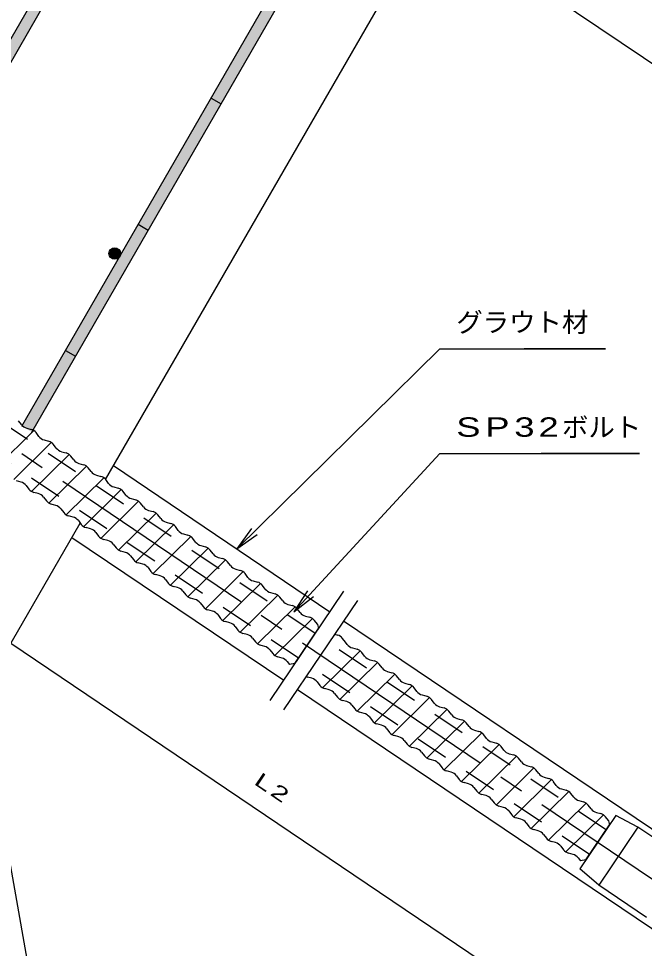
# Model space of a CAD drawing. Units: millimetres at full size, sheet at 1:3; details may follow other scales. Extents: x 60 to 2463, y 60 to 1722.
# Drawn here: x 686 to 1065, y 626 to 1188 of the extents above; entities that cross this region are included whole.
import ezdxf
from ezdxf.enums import TextEntityAlignment as Align

# ---------------------------------------------------------------- set-up
doc = ezdxf.new("R2010")
doc.units = ezdxf.units.MM
doc.header["$LTSCALE"] = 3
for name, pattern in [('USER1', [58.333333, 43.333333, -5, 5, -5]), ('USER2', [11.666667, 6.666667, -5]), ('USER3', [51.666667, 26.666667, -5, 5, -5, 5, -5])]:
    doc.linetypes.add(name, pattern=pattern)
for name, color, linetype, lineweight in [('1 外形線', 7, 'Continuous', 25), ('3 隠れ線', 2, 'USER2', 25), ('4 中心線', 1, 'USER1', 25), ('5 想像線', 6, 'USER3', 25), ('6 寸法線', 4, 'Continuous', 25)]:
    doc.layers.add(name, color=color, linetype=linetype, lineweight=lineweight)
doc.styles.add('標準ベクトル', font='')
doc.styles.get('標準ベクトル').set_extended_font_data('標準ベクトル')

# ---------------------------------------------------------------- blocks, each defined once
blk = doc.blocks.new('open_arrow')
at = {"color": 0, "linetype": 'Continuous', "lineweight": -2}
blk.add_lwpolyline([(7.5, 1.25), (0, 0), (7.5, -1.25)], dxfattribs=at)

msp = doc.modelspace()

# ---------------------------------------------------------------- hatches: boundary and pattern name
at = {"layer": '1 外形線'}
for points in [[(853.054, 1213.311), (846.992, 1216.811), (802.861, 1140.372), (808.923, 1136.872)], [(696.339, 1201.872), (702.402, 1198.372), (658.27, 1121.934), (652.208, 1125.434)], [(808.923, 1136.872), (802.861, 1140.372), (758.729, 1063.934), (764.791, 1060.434)], [(764.791, 1060.434), (758.729, 1063.934), (714.597, 987.496), (720.659, 983.996)], [(747.969, 1046.235, 1), (740.969, 1046.235, 1)], [(720.659, 983.996), (714.597, 987.496), (702.249, 966.108), (708.067, 962.184)], [(708.067, 962.184), (702.249, 966.108), (688.141, 941.673), (688.251, 941.655), (688.251, 941.655, -0.14909), (691.775, 939.593), (694.204, 938.173)]]:
    msp.add_hatch(color=256, dxfattribs=at).paths.add_polyline_path(points)

# ---------------------------------------------------------------- linework, layer by layer
for p, q in [((581.62, 1003.173), (829.945, 1433.284)), ((581.62, 1003.173), (829.945, 1433.284)), ((587.682, 999.673), (836.007, 1429.784)), ((587.682, 999.673), (836.007, 1429.784)), ((688.141, 941.673), (935.256, 1369.687)), ((694.204, 938.173), (941.868, 1367.141)), ((738.845, 909.494), (985.411, 1336.559)), ((802.861, 1140.372), (808.923, 1136.872)), ((758.729, 1063.934), (764.791, 1060.434)), ((714.597, 987.496), (720.659, 983.996)), ((687.975, 942.638), (686.247, 944.894)), ((691.156, 940.493), (693.894, 939.735)), ((695.503, 938.994), (672.757, 916.605)), ((698.521, 935.525), (696.793, 937.78)), ((706.05, 931.88), (683.304, 909.492)), ((701.702, 933.379), (704.441, 932.622)), ((709.068, 928.411), (707.34, 930.666)), ((716.829, 924.601), (694.082, 902.212)), ((712.249, 926.265), (714.987, 925.508)), ((719.615, 921.297), (717.887, 923.552)), ((722.796, 919.151), (725.534, 918.394)), ((743.643, 917.804), (874.725, 829.388)), ((727.349, 917.507), (704.6, 895.116)), ((730.161, 914.183), (728.433, 916.438)), ((733.342, 912.038), (736.08, 911.28)), ((687.725, 907.878), (684.987, 908.635)), ((737.879, 910.406), (715.128, 888.013)), ((740.708, 907.07), (738.98, 909.325)), ((690.902, 905.726), (692.541, 903.586)), ((698.179, 900.873), (695.441, 901.631)), ((748.408, 903.305), (725.657, 880.911)), ((743.889, 904.924), (746.627, 904.167)), ((751.254, 899.956), (749.526, 902.211)), ((701.36, 898.728), (703.088, 896.473)), ((758.937, 896.203), (736.185, 873.809)), ((754.435, 897.81), (757.174, 897.053)), ((708.726, 893.759), (705.987, 894.517)), ((711.907, 891.614), (713.635, 889.359)), ((761.801, 892.842), (760.073, 895.097)), ((764.982, 890.696), (767.72, 889.939)), ((719.272, 886.646), (716.534, 887.403)), ((722.453, 884.5), (724.181, 882.245)), ((769.467, 889.102), (746.713, 866.706)), ((772.348, 885.728), (770.62, 887.983)), ((497.655, 491.74), (723.572, 883.04)), ((729.819, 879.532), (727.081, 880.289)), ((779.996, 882.001), (757.241, 859.604)), ((775.529, 883.583), (778.267, 882.825)), ((782.894, 878.614), (781.166, 880.87)), ((718.582, 874.397), (846.765, 787.936)), ((733, 877.386), (734.728, 875.131)), ((740.365, 872.418), (737.627, 873.176)), ((790.525, 874.9), (767.77, 852.502)), ((786.075, 876.469), (788.813, 875.711)), ((793.441, 871.501), (791.713, 873.756)), ((743.546, 870.273), (745.274, 868.017)), ((801.054, 867.798), (778.298, 845.4)), ((796.622, 869.355), (799.36, 868.598)), ((750.912, 865.304), (748.174, 866.062)), ((754.093, 863.159), (755.821, 860.904)), ((803.987, 864.387), (802.259, 866.642)), ((807.168, 862.241), (809.907, 861.484)), ((761.459, 858.191), (758.72, 858.948)), ((764.64, 856.045), (766.368, 853.79)), ((811.583, 860.697), (788.827, 838.298)), ((814.534, 857.273), (812.806, 859.528)), ((772.005, 851.077), (769.267, 851.834)), ((822.112, 853.595), (799.355, 831.196)), ((817.715, 855.128), (820.453, 854.37)), ((825.081, 850.159), (823.353, 852.414)), ((775.186, 848.931), (776.914, 846.676)), ((782.552, 843.963), (779.814, 844.72)), ((832.646, 846.499), (809.878, 824.089)), ((828.266, 848.02), (831.004, 847.262)), ((835.631, 843.052), (833.903, 845.307)), ((785.733, 841.817), (787.461, 839.562)), ((843.18, 839.402), (820.396, 816.976)), ((838.816, 840.912), (841.555, 840.155)), ((793.098, 836.849), (790.36, 837.607)), ((796.279, 834.704), (798.007, 832.449)), ((846.182, 835.944), (844.454, 838.199)), ((849.367, 833.804), (852.105, 833.047)), ((803.645, 829.736), (800.907, 830.493)), ((806.822, 827.584), (808.55, 825.329)), ((853.715, 832.306), (830.925, 809.875)), ((856.733, 828.836), (855.005, 831.091)), ((814.188, 822.616), (811.449, 823.373)), ((864.216, 825.223), (841.426, 802.792)), ((859.918, 826.697), (862.586, 825.97)), ((867.192, 821.79), (865.518, 823.992)), ((883.015, 823.796), (1342.666, 513.758)), ((817.364, 820.464), (819.092, 818.209)), ((853.576, 798.034), (867.819, 819.149)), ((867.342, 821.6), (867.819, 819.149)), ((824.73, 815.496), (821.992, 816.253)), ((827.907, 813.344), (829.635, 811.089)), ((877.573, 815.728), (879.563, 815.178)), ((884.19, 810.967), (882.462, 813.222)), ((885.264, 809.565), (884.19, 810.967)), ((835.273, 808.376), (832.534, 809.133)), ((838.45, 806.224), (840.123, 804.023)), ((893.025, 805.755), (870.279, 783.367)), ((888.445, 807.419), (891.183, 806.662)), ((845.794, 801.287), (843.056, 802.045)), ((895.811, 802.451), (894.083, 804.706)), ((898.992, 800.306), (901.73, 799.548)), ((848.971, 799.136), (850.294, 797.396)), ((853.576, 798.034), (850.294, 797.396)), ((903.545, 798.661), (880.797, 776.27)), ((906.357, 795.337), (904.629, 797.593)), ((863.921, 789.032), (861.183, 789.789)), ((914.075, 791.56), (891.325, 769.167)), ((909.538, 793.192), (912.277, 792.434)), ((916.904, 788.224), (915.176, 790.479)), ((867.098, 786.88), (868.738, 784.74)), ((874.375, 782.027), (871.637, 782.785)), ((924.604, 784.459), (901.853, 762.065)), ((920.085, 786.078), (922.823, 785.321)), ((927.451, 781.11), (925.723, 783.365)), ((855.056, 782.344), (1314.707, 472.306)), ((877.556, 779.882), (879.284, 777.627)), ((935.134, 777.358), (912.381, 754.963)), ((930.632, 778.964), (933.37, 778.207)), ((884.922, 774.914), (882.184, 775.671)), ((888.103, 772.768), (889.831, 770.513)), ((937.997, 773.996), (936.269, 776.251)), ((941.178, 771.851), (943.916, 771.093)), ((895.469, 767.8), (892.73, 768.557)), ((898.65, 765.654), (900.377, 763.399)), ((945.663, 770.256), (922.909, 747.86)), ((948.544, 766.882), (946.816, 769.137)), ((906.015, 760.686), (903.277, 761.443)), ((956.192, 763.155), (933.438, 740.758)), ((951.725, 764.737), (954.463, 763.979)), ((959.09, 759.769), (957.362, 762.024)), ((909.196, 758.54), (910.924, 756.285)), ((966.721, 756.054), (943.966, 733.656)), ((962.271, 757.623), (965.01, 756.866)), ((969.637, 752.655), (967.909, 754.91)), ((916.562, 753.572), (913.824, 754.33)), ((919.743, 751.427), (921.471, 749.172)), ((977.25, 748.952), (954.494, 726.554)), ((972.818, 750.509), (975.556, 749.752)), ((927.108, 746.458), (924.37, 747.216)), ((930.289, 744.313), (932.017, 742.058)), ((980.184, 745.541), (978.456, 747.796)), ((983.365, 743.395), (986.103, 742.638)), ((937.655, 739.345), (934.917, 740.102)), ((987.779, 741.851), (965.023, 719.452)), ((990.73, 738.427), (989.002, 740.682)), ((940.836, 737.199), (942.564, 734.944)), ((948.202, 732.231), (945.463, 732.988)), ((998.308, 734.749), (975.551, 712.35)), ((993.911, 736.282), (996.649, 735.524)), ((1001.277, 731.313), (999.549, 733.569)), ((951.383, 730.085), (953.111, 727.83)), ((1008.843, 727.653), (986.075, 705.243)), ((1004.462, 729.174), (1007.2, 728.417)), ((1011.828, 724.206), (1010.1, 726.461)), ((958.748, 725.117), (956.01, 725.875)), ((961.929, 722.972), (963.657, 720.716)), ((1015.013, 722.066), (1017.751, 721.309)), ((969.295, 718.003), (966.557, 718.761)), ((972.476, 715.858), (974.204, 713.603)), ((1019.377, 720.556), (996.593, 698.13)), ((1022.378, 717.098), (1020.65, 719.353)), ((979.841, 710.89), (977.103, 711.647)), ((1029.911, 713.46), (1007.121, 691.029)), ((1025.563, 714.958), (1028.302, 714.201)), ((1032.929, 709.99), (1031.201, 712.245)), ((983.018, 708.738), (984.746, 706.483)), ((990.384, 703.77), (987.646, 704.527)), ((1040.412, 706.377), (1017.622, 683.946)), ((1047.846, 705.982), (1026.037, 673.65)), ((1036.114, 707.851), (1038.782, 707.124)), ((1043.388, 702.944), (1041.715, 705.146)), ((1061.232, 699.004), (1047.846, 705.982)), ((993.561, 701.618), (995.289, 699.363)), ((1029.773, 679.188), (1044.015, 700.303)), ((1061.232, 699.004), (1037.522, 663.853)), ((1043.539, 702.755), (1044.015, 700.303)), ((1090.248, 679.432), (1061.232, 699.004)), ((1000.926, 696.65), (998.188, 697.407)), ((1004.103, 694.498), (1005.831, 692.243)), ((1011.469, 689.53), (1008.731, 690.287)), ((1014.646, 687.378), (1016.319, 685.177)), ((1021.99, 682.442), (1019.252, 683.199)), ((1025.167, 680.29), (1026.49, 678.55)), ((1029.773, 679.188), (1026.49, 678.55)), ((1037.522, 663.853), (1026.037, 673.65)), ((1066.539, 644.281), (1037.522, 663.853))]:
    msp.add_line(p, q, dxfattribs=at)
msp.add_circle((744.469, 1046.235), 3.5, dxfattribs=at)
for centre, radius, start, end in [((692.737, 946.288), 6, 217.46161, 254.75705), ((692.428, 934.434), 5.5, 37.46161, 74.53839), ((703.284, 939.174), 6, 217.46161, 254.75705), ((702.974, 927.321), 5.5, 37.46161, 74.53839), ((713.831, 932.06), 6, 217.46161, 254.75705), ((713.521, 920.207), 5.5, 37.46161, 74.53839), ((724.377, 924.946), 6, 217.46161, 254.75705), ((724.068, 913.093), 5.5, 37.46161, 74.53839), ((734.924, 917.833), 6, 217.46161, 254.75705), ((686.125, 902.095), 6, 37.24295, 74.53839), ((734.614, 905.979), 5.5, 37.46161, 74.53839), ((745.47, 910.719), 6, 217.46161, 254.75705), ((696.907, 906.932), 5.5, 217.46161, 254.53839), ((696.579, 895.09), 6, 37.24295, 74.53839), ((745.161, 898.866), 5.5, 37.46161, 74.53839), ((707.454, 899.818), 5.5, 217.46161, 254.53839), ((756.017, 903.605), 6, 217.46161, 254.75705), ((755.707, 891.752), 5.5, 37.46161, 74.53839), ((707.126, 887.977), 6, 37.24295, 74.53839), ((766.564, 896.491), 6, 217.46161, 254.75705), ((766.254, 884.638), 5.5, 37.46161, 74.53839), ((718, 892.704), 5.5, 217.46161, 254.53839), ((717.673, 880.863), 6, 37.24295, 74.53839), ((777.11, 889.378), 6, 217.46161, 254.75705), ((728.547, 885.59), 5.5, 217.46161, 254.53839), ((728.219, 873.749), 6, 37.24295, 74.53839), ((776.801, 877.524), 5.5, 37.46161, 74.53839), ((787.657, 882.264), 6, 217.46161, 254.75705), ((739.093, 878.476), 5.5, 217.46161, 254.53839), ((787.347, 870.411), 5.5, 37.46161, 74.53839), ((738.766, 866.635), 6, 37.24295, 74.53839), ((749.64, 871.363), 5.5, 217.46161, 254.53839), ((798.203, 875.15), 6, 217.46161, 254.75705), ((797.894, 863.297), 5.5, 37.46161, 74.53839), ((749.312, 859.522), 6, 37.24295, 74.53839), ((808.75, 868.036), 6, 217.46161, 254.75705), ((808.44, 856.183), 5.5, 37.46161, 74.53839), ((760.187, 864.249), 5.5, 217.46161, 254.53839), ((759.859, 852.408), 6, 37.24295, 74.53839), ((819.297, 860.923), 6, 217.46161, 254.75705), ((770.733, 857.135), 5.5, 217.46161, 254.53839), ((770.406, 845.294), 6, 37.24295, 74.53839), ((818.987, 849.069), 5.5, 37.46161, 74.53839), ((829.843, 853.809), 6, 217.46161, 254.75705), ((781.28, 850.021), 5.5, 217.46161, 254.53839), ((829.538, 841.961), 5.5, 37.46161, 74.53839), ((780.952, 838.18), 6, 37.24295, 74.53839), ((791.827, 842.908), 5.5, 217.46161, 254.53839), ((840.394, 846.701), 6, 217.46161, 254.75705), ((840.088, 834.854), 5.5, 37.46161, 74.53839), ((791.499, 831.066), 6, 37.24295, 74.53839), ((850.945, 839.593), 6, 217.46161, 254.75705), ((802.373, 835.794), 5.5, 217.46161, 254.53839), ((802.045, 823.953), 6, 37.24295, 74.53839), ((850.639, 827.746), 5.5, 37.46161, 74.53839), ((861.495, 832.486), 6, 217.46161, 254.75705), ((812.916, 828.674), 5.5, 217.46161, 254.53839), ((812.588, 816.833), 6, 37.24295, 74.53839), ((861.14, 820.663), 5.5, 37.24295, 74.75705), ((823.458, 821.554), 5.5, 217.46161, 254.53839), ((871.968, 825.421), 6, 217.24295, 219.55556), ((823.131, 809.713), 6, 37.24295, 74.53839), ((834.001, 814.434), 5.5, 217.46161, 254.53839), ((878.096, 809.877), 5.5, 37.46161, 74.53839), ((833.673, 802.593), 6, 37.24295, 74.53839), ((890.027, 813.214), 6, 217.46161, 254.75705), ((889.717, 801.361), 5.5, 37.46161, 74.53839), ((844.502, 807.351), 5.5, 217.24295, 254.75705), ((844.194, 795.505), 6, 37.24295, 74.53839), ((900.573, 806.101), 6, 217.46161, 254.75705), ((900.264, 794.247), 5.5, 37.46161, 74.53839), ((911.12, 798.987), 6, 217.46161, 254.75705), ((862.649, 795.09), 5.5, 244.70523, 254.53839), ((862.321, 783.249), 6, 37.24295, 74.53839), ((910.81, 787.133), 5.5, 37.46161, 74.53839), ((921.667, 791.873), 6, 217.46161, 254.75705), ((873.103, 788.086), 5.5, 217.46161, 254.53839), ((921.357, 780.02), 5.5, 37.46161, 74.53839), ((872.776, 776.244), 6, 37.24295, 74.53839), ((883.65, 780.972), 5.5, 217.46161, 254.53839), ((932.213, 784.759), 6, 217.46161, 254.75705), ((931.904, 772.906), 5.5, 37.46161, 74.53839), ((883.322, 769.131), 6, 37.24295, 74.53839), ((942.76, 777.645), 6, 217.46161, 254.75705), ((894.197, 773.858), 5.5, 217.46161, 254.53839), ((893.869, 762.017), 6, 37.24295, 74.53839), ((942.45, 765.792), 5.5, 37.46161, 74.53839), ((953.306, 770.532), 6, 217.46161, 254.75705), ((904.743, 766.744), 5.5, 217.46161, 254.53839), ((904.416, 754.903), 6, 37.24295, 74.53839), ((952.997, 758.678), 5.5, 37.46161, 74.53839), ((915.29, 759.631), 5.5, 217.46161, 254.53839), ((963.853, 763.418), 6, 217.46161, 254.75705), ((963.543, 751.565), 5.5, 37.46161, 74.53839), ((914.962, 747.789), 6, 37.24295, 74.53839), ((925.836, 752.517), 5.5, 217.46161, 254.53839), ((974.4, 756.304), 6, 217.46161, 254.75705), ((974.09, 744.451), 5.5, 37.46161, 74.53839), ((925.509, 740.676), 6, 37.24295, 74.53839), ((984.946, 749.19), 6, 217.46161, 254.75705), ((936.383, 745.403), 5.5, 217.46161, 254.53839), ((936.055, 733.562), 6, 37.24295, 74.53839), ((984.637, 737.337), 5.5, 37.46161, 74.53839), ((995.493, 742.077), 6, 217.46161, 254.75705), ((946.93, 738.289), 5.5, 217.46161, 254.53839), ((946.602, 726.448), 6, 37.24295, 74.53839), ((995.183, 730.223), 5.5, 37.46161, 74.53839), ((957.476, 731.176), 5.5, 217.46161, 254.53839), ((1006.039, 734.963), 6, 217.46161, 254.75705), ((1005.734, 723.116), 5.5, 37.46161, 74.53839), ((957.149, 719.334), 6, 37.24295, 74.53839), ((968.023, 724.062), 5.5, 217.46161, 254.53839), ((1016.59, 727.855), 6, 217.46161, 254.75705), ((1016.285, 716.008), 5.5, 37.46161, 74.53839), ((967.695, 712.221), 6, 37.24295, 74.53839), ((1027.141, 720.747), 6, 217.46161, 254.75705), ((978.569, 716.948), 5.5, 217.46161, 254.53839), ((978.242, 705.107), 6, 37.24295, 74.53839), ((1026.835, 708.9), 5.5, 37.46161, 74.53839), ((1037.692, 713.64), 6, 217.46161, 254.75705), ((989.112, 709.828), 5.5, 217.46161, 254.53839), ((988.784, 697.987), 6, 37.24295, 74.53839), ((1037.336, 701.817), 5.5, 37.24295, 74.75705), ((999.654, 702.708), 5.5, 217.46161, 254.53839), ((1048.165, 706.575), 6, 217.24295, 219.55556), ((999.327, 690.867), 6, 37.24295, 74.53839), ((1010.197, 695.588), 5.5, 217.46161, 254.53839), ((1009.869, 683.747), 6, 37.24295, 74.53839), ((1020.698, 688.505), 5.5, 217.24295, 254.75705), ((1020.39, 676.659), 6, 37.24295, 74.53839)]:
    msp.add_arc(centre, radius, start, end, dxfattribs=at)
at = {"layer": '3 隠れ線'}
for p, q in [((865.778, 816.123), (667.137, 950.109)), ((855.712, 801.201), (657.071, 935.186)), ((1041.974, 697.278), (874.068, 810.532)), ((1031.909, 682.355), (864.003, 795.609))]:
    msp.add_line(p, q, dxfattribs=at)
at = {"layer": '4 中心線'}
msp.add_line((567.908, 1006.183), (1621.972, 295.208), dxfattribs=at)
at = {"layer": '5 想像線'}
for p, q in [((883.093, 841.793), (838.398, 775.531)), ((891.383, 836.201), (846.688, 769.939))]:
    msp.add_line(p, q, dxfattribs=at)
at = {"layer": '6 寸法線'}
for p, q in [((886.434, 1285.126), (1738.534, 710.377)), ((631.742, 843.972), (1031.284, 574.212))]:
    msp.add_line(p, q, dxfattribs=at)
for points in [[(818.317, 867.436), (941.299, 988.627), (943.299, 988.627), (1041.635, 988.627), (992.467, 988.627)], [(636.48, 927.906), (697.916, 581.201), (700.316, 581.201), (902.286, 581.201), (801.301, 581.201)], [(852.82, 829.203), (941.299, 925.083), (943.299, 925.083), (1062.168, 925.083), (1002.734, 925.083)]]:
    msp.add_lwpolyline(points, dxfattribs=at)

# ---------------------------------------------------------------- block references
at = {"layer": '6 寸法線', "xscale": 2, "yscale": 2}
for p, rotation in [((818.317, 867.436), 44.6), ((852.82, 829.203), 47.3)]:
    msp.add_blockref('open_arrow', p, dxfattribs=dict(at, rotation=rotation))

# ---------------------------------------------------------------- texts
at = {"layer": '6 寸法線', "style": '標準ベクトル'}
for s, p in [('グラウト材', (951.299, 1004.627)), ('ボルト', (1015.299, 941.083))]:
    msp.add_text(s, height=11.73, dxfattribs=at).set_placement(p, align=Align.MIDDLE_LEFT)
at = {"layer": '6 寸法線', "insert": (951.299, 941.083), "char_height": 11.73, "attachment_point": 4, "style": '標準ベクトル'}
msp.add_mtext('\\T1.2;\\W1.4;SP32', dxfattribs=at)
at = {"layer": '6 寸法線', "insert": (840.466, 722.353), "char_height": 8.798, "attachment_point": 5, "rotation": 325.974, "style": '標準ベクトル'}
msp.add_mtext('\\T1.2;\\W1.5;L2', dxfattribs=at)

doc.saveas('drawing.dxf')
